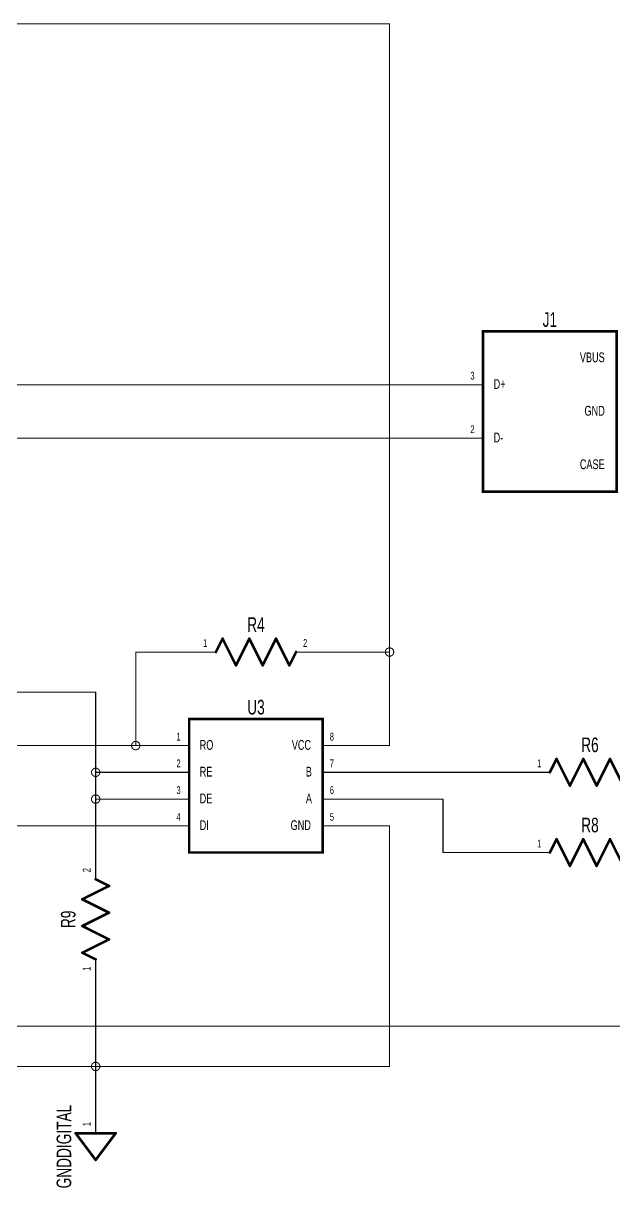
# Model space of a CAD drawing. Extents: x 0 to 18.9, y -0.1 to 8.8.
# Drawn here: x 10.229 to 12.439, y 4.055 to 8.411 of the extents above; entities that cross this region are included whole.
import ezdxf
from ezdxf.enums import TextEntityAlignment as Align

# ---------------------------------------------------------------- set-up
doc = ezdxf.new("R2010")
doc.units = 0
for name, color, linetype in [('Element', 253, 'CONTINUOUS'), ('Net', 50, 'CONTINUOUS'), ('Pin', 50, 'CONTINUOUS')]:
    doc.layers.add(name, color=color, linetype=linetype)

msp = doc.modelspace()

# ---------------------------------------------------------------- linework, layer by layer
at = {"layer": 'Element', "linetype": 'CONTINUOUS', "const_width": 0.0098}
for points in [[(11.95, 7.2591), (12.45, 7.2591), (12.45, 6.6591), (11.95, 6.6591), (11.95, 7.2591)], [(10.95, 6.0591), (10.975, 6.1091)], [(10.975, 6.1091), (11.025, 6.0091)], [(11.025, 6.0091), (11.075, 6.1091)], [(11.075, 6.1091), (11.125, 6.0091)], [(11.125, 6.0091), (11.175, 6.1091)], [(11.175, 6.1091), (11.225, 6.0091)], [(11.225, 6.0091), (11.25, 6.0591)], [(10.85, 5.8091), (11.35, 5.8091), (11.35, 5.3091), (10.85, 5.3091), (10.85, 5.8091)], [(12.2, 5.6091), (12.225, 5.6591)], [(12.225, 5.6591), (12.275, 5.5591)], [(12.275, 5.5591), (12.325, 5.6591)], [(12.325, 5.6591), (12.375, 5.5591)], [(12.375, 5.5591), (12.425, 5.6591)], [(12.425, 5.6591), (12.475, 5.5591)], [(12.2, 5.3091), (12.225, 5.3591)], [(12.225, 5.3591), (12.275, 5.2591)], [(12.275, 5.2591), (12.325, 5.3591)], [(12.325, 5.3591), (12.375, 5.2591)], [(12.375, 5.2591), (12.425, 5.3591)], [(12.425, 5.3591), (12.475, 5.2591)], [(10.45, 5.1341), (10.55, 5.1841)], [(10.55, 5.1841), (10.5, 5.2091)], [(10.55, 5.0841), (10.45, 5.1341)], [(10.45, 5.0341), (10.55, 5.0841)], [(10.55, 4.9841), (10.45, 5.0341)], [(10.45, 4.9341), (10.55, 4.9841)], [(10.5, 4.9091), (10.45, 4.9341)], [(10.425, 4.2591), (10.575, 4.2591)], [(10.425, 4.2591), (10.5, 4.1591)], [(10.5, 4.1591), (10.575, 4.2591)]]:
    msp.add_lwpolyline(points, dxfattribs=at)
at = {"layer": 'Element', "linetype": 'CONTINUOUS', "const_width": 0.0049}
for points in [[(10.9725, 6.1091, 1), (10.9775, 6.1091, 1), (10.9725, 6.1091, 1)], [(10.9725, 6.1091, 1), (10.9775, 6.1091, 1), (10.9725, 6.1091, 1)], [(11.0725, 6.1091, 1), (11.0775, 6.1091, 1), (11.0725, 6.1091, 1)], [(11.0725, 6.1091, 1), (11.0775, 6.1091, 1), (11.0725, 6.1091, 1)], [(11.1725, 6.1091, 1), (11.1775, 6.1091, 1), (11.1725, 6.1091, 1)], [(11.1725, 6.1091, 1), (11.1775, 6.1091, 1), (11.1725, 6.1091, 1)], [(10.9475, 6.0591, 1), (10.9525, 6.0591, 1), (10.9475, 6.0591, 1)], [(11.2475, 6.0591, 1), (11.2525, 6.0591, 1), (11.2475, 6.0591, 1)], [(11.0225, 6.0091, 1), (11.0275, 6.0091, 1), (11.0225, 6.0091, 1)], [(11.0225, 6.0091, 1), (11.0275, 6.0091, 1), (11.0225, 6.0091, 1)], [(11.1225, 6.0091, 1), (11.1275, 6.0091, 1), (11.1225, 6.0091, 1)], [(11.1225, 6.0091, 1), (11.1275, 6.0091, 1), (11.1225, 6.0091, 1)], [(11.2225, 6.0091, 1), (11.2275, 6.0091, 1), (11.2225, 6.0091, 1)], [(11.2225, 6.0091, 1), (11.2275, 6.0091, 1), (11.2225, 6.0091, 1)], [(12.2225, 5.6591, 1), (12.2275, 5.6591, 1), (12.2225, 5.6591, 1)], [(12.2225, 5.6591, 1), (12.2275, 5.6591, 1), (12.2225, 5.6591, 1)], [(12.3225, 5.6591, 1), (12.3275, 5.6591, 1), (12.3225, 5.6591, 1)], [(12.3225, 5.6591, 1), (12.3275, 5.6591, 1), (12.3225, 5.6591, 1)], [(12.4225, 5.6591, 1), (12.4275, 5.6591, 1), (12.4225, 5.6591, 1)], [(12.4225, 5.6591, 1), (12.4275, 5.6591, 1), (12.4225, 5.6591, 1)], [(12.1975, 5.6091, 1), (12.2025, 5.6091, 1), (12.1975, 5.6091, 1)], [(12.2725, 5.5591, 1), (12.2775, 5.5591, 1), (12.2725, 5.5591, 1)], [(12.2725, 5.5591, 1), (12.2775, 5.5591, 1), (12.2725, 5.5591, 1)], [(12.3725, 5.5591, 1), (12.3775, 5.5591, 1), (12.3725, 5.5591, 1)], [(12.3725, 5.5591, 1), (12.3775, 5.5591, 1), (12.3725, 5.5591, 1)], [(12.2225, 5.3591, 1), (12.2275, 5.3591, 1), (12.2225, 5.3591, 1)], [(12.2225, 5.3591, 1), (12.2275, 5.3591, 1), (12.2225, 5.3591, 1)], [(12.3225, 5.3591, 1), (12.3275, 5.3591, 1), (12.3225, 5.3591, 1)], [(12.3225, 5.3591, 1), (12.3275, 5.3591, 1), (12.3225, 5.3591, 1)], [(12.4225, 5.3591, 1), (12.4275, 5.3591, 1), (12.4225, 5.3591, 1)], [(12.4225, 5.3591, 1), (12.4275, 5.3591, 1), (12.4225, 5.3591, 1)], [(12.1975, 5.3091, 1), (12.2025, 5.3091, 1), (12.1975, 5.3091, 1)], [(12.2725, 5.2591, 1), (12.2775, 5.2591, 1), (12.2725, 5.2591, 1)], [(12.2725, 5.2591, 1), (12.2775, 5.2591, 1), (12.2725, 5.2591, 1)], [(12.3725, 5.2591, 1), (12.3775, 5.2591, 1), (12.3725, 5.2591, 1)], [(12.3725, 5.2591, 1), (12.3775, 5.2591, 1), (12.3725, 5.2591, 1)], [(10.4975, 5.2091, 1), (10.5025, 5.2091, 1), (10.4975, 5.2091, 1)], [(10.5475, 5.1841, 1), (10.5525, 5.1841, 1), (10.5475, 5.1841, 1)], [(10.5475, 5.1841, 1), (10.5525, 5.1841, 1), (10.5475, 5.1841, 1)], [(10.4475, 5.1341, 1), (10.4525, 5.1341, 1), (10.4475, 5.1341, 1)], [(10.4475, 5.1341, 1), (10.4525, 5.1341, 1), (10.4475, 5.1341, 1)], [(10.5475, 5.0841, 1), (10.5525, 5.0841, 1), (10.5475, 5.0841, 1)], [(10.5475, 5.0841, 1), (10.5525, 5.0841, 1), (10.5475, 5.0841, 1)], [(10.4475, 5.0341, 1), (10.4525, 5.0341, 1), (10.4475, 5.0341, 1)], [(10.4475, 5.0341, 1), (10.4525, 5.0341, 1), (10.4475, 5.0341, 1)], [(10.5475, 4.9841, 1), (10.5525, 4.9841, 1), (10.5475, 4.9841, 1)], [(10.5475, 4.9841, 1), (10.5525, 4.9841, 1), (10.5475, 4.9841, 1)], [(10.4475, 4.9341, 1), (10.4525, 4.9341, 1), (10.4475, 4.9341, 1)], [(10.4475, 4.9341, 1), (10.4525, 4.9341, 1), (10.4475, 4.9341, 1)], [(10.4975, 4.9091, 1), (10.5025, 4.9091, 1), (10.4975, 4.9091, 1)], [(10.4225, 4.2591, 1), (10.4275, 4.2591, 1), (10.4225, 4.2591, 1)], [(10.4225, 4.2591, 1), (10.4275, 4.2591, 1), (10.4225, 4.2591, 1)], [(10.5725, 4.2591, 1), (10.5775, 4.2591, 1), (10.5725, 4.2591, 1)], [(10.5725, 4.2591, 1), (10.5775, 4.2591, 1), (10.5725, 4.2591, 1)], [(10.4975, 4.1591, 1), (10.5025, 4.1591, 1), (10.4975, 4.1591, 1)], [(10.4975, 4.1591, 1), (10.5025, 4.1591, 1), (10.4975, 4.1591, 1)]]:
    msp.add_lwpolyline(points, format="xyb", dxfattribs=at)
at = {"layer": 'Net', "linetype": 'CONTINUOUS', "const_width": 0.0039}
for points in [[(11.6, 8.4091), (7.8, 8.4091)], [(11.6, 5.7091), (11.6, 8.4091)], [(9.9, 7.0591), (11.8, 7.0591)], [(9.8, 6.8591), (11.8, 6.8591)], [(10.8, 6.0591), (10.65, 6.0591)], [(10.65, 6.0591), (10.65, 5.7091)], [(11.4, 6.0591), (11.6, 6.0591)], [(11.5843, 6.0591), (11.585, 6.0542), (11.5873, 6.0498), (11.5907, 6.0463), (11.5951, 6.0441), (11.6, 6.0433), (11.6049, 6.0441), (11.6093, 6.0463), (11.6127, 6.0498), (11.615, 6.0542), (11.6157, 6.0591), (11.615, 6.0639), (11.6127, 6.0683), (11.6093, 6.0718), (11.6049, 6.074), (11.6, 6.0748), (11.5951, 6.074), (11.5907, 6.0718), (11.5873, 6.0683), (11.585, 6.0639), (11.5843, 6.0591)], [(9.65, 5.9091), (10.5, 5.9091)], [(10.5, 5.9091), (10.5, 5.6091)], [(9.55, 5.7091), (10.7, 5.7091)], [(10.6343, 5.7091), (10.635, 5.7042), (10.6373, 5.6998), (10.6407, 5.6963), (10.6451, 5.6941), (10.65, 5.6933), (10.6549, 5.6941), (10.6593, 5.6963), (10.6627, 5.6998), (10.665, 5.7042), (10.6657, 5.7091), (10.665, 5.7139), (10.6627, 5.7183), (10.6593, 5.7218), (10.6549, 5.724), (10.65, 5.7248), (10.6451, 5.724), (10.6407, 5.7218), (10.6373, 5.7183), (10.635, 5.7139), (10.6343, 5.7091)], [(11.5, 5.7091), (11.6, 5.7091)], [(10.4843, 5.6091), (10.485, 5.6042), (10.4873, 5.5998), (10.4907, 5.5963), (10.4951, 5.5941), (10.5, 5.5933), (10.5049, 5.5941), (10.5093, 5.5963), (10.5127, 5.5998), (10.515, 5.6042), (10.5157, 5.6091), (10.515, 5.6139), (10.5127, 5.6183), (10.5093, 5.6218), (10.5049, 5.624), (10.5, 5.6248), (10.4951, 5.624), (10.4907, 5.6218), (10.4873, 5.6183), (10.485, 5.6139), (10.4843, 5.6091)], [(10.7, 5.6091), (10.5, 5.6091)], [(10.5, 5.6091), (10.5, 5.5091)], [(11.5, 5.6091), (12.05, 5.6091)], [(10.4843, 5.5091), (10.485, 5.5042), (10.4873, 5.4998), (10.4907, 5.4963), (10.4951, 5.4941), (10.5, 5.4933), (10.5049, 5.4941), (10.5093, 5.4963), (10.5127, 5.4998), (10.515, 5.5042), (10.5157, 5.5091), (10.515, 5.5139), (10.5127, 5.5183), (10.5093, 5.5218), (10.5049, 5.524), (10.5, 5.5248), (10.4951, 5.524), (10.4907, 5.5218), (10.4873, 5.5183), (10.485, 5.5139), (10.4843, 5.5091)], [(10.5, 5.5091), (10.7, 5.5091)], [(10.5, 5.3591), (10.5, 5.5091)], [(11.8, 5.5091), (11.5, 5.5091)], [(11.8, 5.3091), (11.8, 5.5091)], [(9.65, 5.4091), (10.7, 5.4091)], [(11.5, 5.4091), (11.6, 5.4091)], [(11.6, 5.4091), (11.6, 4.5091)], [(12.05, 5.3091), (11.8, 5.3091)], [(10.5, 4.5091), (10.5, 4.7591)], [(13.05, 4.6591), (8.5894, 4.6591)], [(9.3, 4.5091), (10.5, 4.5091)], [(10.4843, 4.5091), (10.485, 4.5042), (10.4873, 4.4998), (10.4907, 4.4963), (10.4951, 4.4941), (10.5, 4.4933), (10.5049, 4.4941), (10.5093, 4.4963), (10.5127, 4.4998), (10.515, 4.5042), (10.5157, 4.5091), (10.515, 4.5139), (10.5127, 4.5183), (10.5093, 4.5218), (10.5049, 4.524), (10.5, 4.5248), (10.4951, 4.524), (10.4907, 4.5218), (10.4873, 4.5183), (10.485, 4.5139), (10.4843, 4.5091)], [(10.4843, 4.5091), (10.485, 4.5042), (10.4873, 4.4998), (10.4907, 4.4963), (10.4951, 4.4941), (10.5, 4.4933), (10.5049, 4.4941), (10.5093, 4.4963), (10.5127, 4.4998), (10.515, 4.5042), (10.5157, 4.5091), (10.515, 4.5139), (10.5127, 4.5183), (10.5093, 4.5218), (10.5049, 4.524), (10.5, 4.5248), (10.4951, 4.524), (10.4907, 4.5218), (10.4873, 4.5183), (10.485, 4.5139), (10.4843, 4.5091)], [(11.6, 4.5091), (10.5, 4.5091)], [(10.5, 4.4091), (10.5, 4.5091)]]:
    msp.add_lwpolyline(points, dxfattribs=at)
at = {"layer": 'Net', "linetype": 'CONTINUOUS', "const_width": 0.002}
for points in [[(11.599, 8.4091, 1), (11.601, 8.4091, 1), (11.599, 8.4091, 1)], [(11.599, 8.4091, 1), (11.601, 8.4091, 1), (11.599, 8.4091, 1)], [(11.799, 7.0591, 1), (11.801, 7.0591, 1), (11.799, 7.0591, 1)], [(11.799, 6.8591, 1), (11.801, 6.8591, 1), (11.799, 6.8591, 1)], [(10.649, 6.0591, 1), (10.651, 6.0591, 1), (10.649, 6.0591, 1)], [(10.649, 6.0591, 1), (10.651, 6.0591, 1), (10.649, 6.0591, 1)], [(10.799, 6.0591, 1), (10.801, 6.0591, 1), (10.799, 6.0591, 1)], [(11.399, 6.0591, 1), (11.401, 6.0591, 1), (11.399, 6.0591, 1)], [(11.5833, 6.0591, 1), (11.5852, 6.0591, 1), (11.5833, 6.0591, 1)], [(11.599, 6.0591, 1), (11.601, 6.0591, 1), (11.599, 6.0591, 1)], [(10.499, 5.9091, 1), (10.501, 5.9091, 1), (10.499, 5.9091, 1)], [(10.499, 5.9091, 1), (10.501, 5.9091, 1), (10.499, 5.9091, 1)], [(10.6333, 5.7091, 1), (10.6352, 5.7091, 1), (10.6333, 5.7091, 1)], [(10.649, 5.7091, 1), (10.651, 5.7091, 1), (10.649, 5.7091, 1)], [(10.699, 5.7091, 1), (10.701, 5.7091, 1), (10.699, 5.7091, 1)], [(11.499, 5.7091, 1), (11.501, 5.7091, 1), (11.499, 5.7091, 1)], [(11.599, 5.7091, 1), (11.601, 5.7091, 1), (11.599, 5.7091, 1)], [(11.599, 5.7091, 1), (11.601, 5.7091, 1), (11.599, 5.7091, 1)], [(10.4833, 5.6091, 1), (10.4852, 5.6091, 1), (10.4833, 5.6091, 1)], [(10.499, 5.6091, 1), (10.501, 5.6091, 1), (10.499, 5.6091, 1)], [(10.499, 5.6091, 1), (10.501, 5.6091, 1), (10.499, 5.6091, 1)], [(10.499, 5.6091, 1), (10.501, 5.6091, 1), (10.499, 5.6091, 1)], [(10.699, 5.6091, 1), (10.701, 5.6091, 1), (10.699, 5.6091, 1)], [(11.499, 5.6091, 1), (11.501, 5.6091, 1), (11.499, 5.6091, 1)], [(12.049, 5.6091, 1), (12.051, 5.6091, 1), (12.049, 5.6091, 1)], [(10.4833, 5.5091, 1), (10.4852, 5.5091, 1), (10.4833, 5.5091, 1)], [(10.499, 5.5091, 1), (10.501, 5.5091, 1), (10.499, 5.5091, 1)], [(10.499, 5.5091, 1), (10.501, 5.5091, 1), (10.499, 5.5091, 1)], [(10.499, 5.5091, 1), (10.501, 5.5091, 1), (10.499, 5.5091, 1)], [(10.699, 5.5091, 1), (10.701, 5.5091, 1), (10.699, 5.5091, 1)], [(11.499, 5.5091, 1), (11.501, 5.5091, 1), (11.499, 5.5091, 1)], [(11.799, 5.5091, 1), (11.801, 5.5091, 1), (11.799, 5.5091, 1)], [(11.799, 5.5091, 1), (11.801, 5.5091, 1), (11.799, 5.5091, 1)], [(10.699, 5.4091, 1), (10.701, 5.4091, 1), (10.699, 5.4091, 1)], [(11.499, 5.4091, 1), (11.501, 5.4091, 1), (11.499, 5.4091, 1)], [(11.599, 5.4091, 1), (11.601, 5.4091, 1), (11.599, 5.4091, 1)], [(11.599, 5.4091, 1), (11.601, 5.4091, 1), (11.599, 5.4091, 1)], [(10.499, 5.3591, 1), (10.501, 5.3591, 1), (10.499, 5.3591, 1)], [(11.799, 5.3091, 1), (11.801, 5.3091, 1), (11.799, 5.3091, 1)], [(11.799, 5.3091, 1), (11.801, 5.3091, 1), (11.799, 5.3091, 1)], [(12.049, 5.3091, 1), (12.051, 5.3091, 1), (12.049, 5.3091, 1)], [(10.499, 4.7591, 1), (10.501, 4.7591, 1), (10.499, 4.7591, 1)], [(10.4833, 4.5091, 1), (10.4852, 4.5091, 1), (10.4833, 4.5091, 1)], [(10.4833, 4.5091, 1), (10.4852, 4.5091, 1), (10.4833, 4.5091, 1)], [(10.499, 4.5091, 1), (10.501, 4.5091, 1), (10.499, 4.5091, 1)], [(10.499, 4.5091, 1), (10.501, 4.5091, 1), (10.499, 4.5091, 1)], [(10.499, 4.5091, 1), (10.501, 4.5091, 1), (10.499, 4.5091, 1)], [(10.499, 4.5091, 1), (10.501, 4.5091, 1), (10.499, 4.5091, 1)], [(11.599, 4.5091, 1), (11.601, 4.5091, 1), (11.599, 4.5091, 1)], [(11.599, 4.5091, 1), (11.601, 4.5091, 1), (11.599, 4.5091, 1)], [(10.499, 4.4091, 1), (10.501, 4.4091, 1), (10.499, 4.4091, 1)]]:
    msp.add_lwpolyline(points, format="xyb", dxfattribs=at)
at = {"layer": 'Pin', "linetype": 'CONTINUOUS', "const_width": 0.002}
for points in [[(11.799, 7.0591, 1), (11.801, 7.0591, 1), (11.799, 7.0591, 1)], [(11.949, 7.0591, 1), (11.951, 7.0591, 1), (11.949, 7.0591, 1)], [(11.799, 6.8591, 1), (11.801, 6.8591, 1), (11.799, 6.8591, 1)], [(11.949, 6.8591, 1), (11.951, 6.8591, 1), (11.949, 6.8591, 1)], [(10.799, 6.0591, 1), (10.801, 6.0591, 1), (10.799, 6.0591, 1)], [(10.949, 6.0591, 1), (10.951, 6.0591, 1), (10.949, 6.0591, 1)], [(11.249, 6.0591, 1), (11.251, 6.0591, 1), (11.249, 6.0591, 1)], [(11.399, 6.0591, 1), (11.401, 6.0591, 1), (11.399, 6.0591, 1)], [(10.699, 5.7091, 1), (10.701, 5.7091, 1), (10.699, 5.7091, 1)], [(10.849, 5.7091, 1), (10.851, 5.7091, 1), (10.849, 5.7091, 1)], [(11.349, 5.7091, 1), (11.351, 5.7091, 1), (11.349, 5.7091, 1)], [(11.499, 5.7091, 1), (11.501, 5.7091, 1), (11.499, 5.7091, 1)], [(10.699, 5.6091, 1), (10.701, 5.6091, 1), (10.699, 5.6091, 1)], [(10.849, 5.6091, 1), (10.851, 5.6091, 1), (10.849, 5.6091, 1)], [(11.349, 5.6091, 1), (11.351, 5.6091, 1), (11.349, 5.6091, 1)], [(11.499, 5.6091, 1), (11.501, 5.6091, 1), (11.499, 5.6091, 1)], [(12.049, 5.6091, 1), (12.051, 5.6091, 1), (12.049, 5.6091, 1)], [(12.199, 5.6091, 1), (12.201, 5.6091, 1), (12.199, 5.6091, 1)], [(10.699, 5.5091, 1), (10.701, 5.5091, 1), (10.699, 5.5091, 1)], [(10.849, 5.5091, 1), (10.851, 5.5091, 1), (10.849, 5.5091, 1)], [(11.349, 5.5091, 1), (11.351, 5.5091, 1), (11.349, 5.5091, 1)], [(11.499, 5.5091, 1), (11.501, 5.5091, 1), (11.499, 5.5091, 1)], [(10.699, 5.4091, 1), (10.701, 5.4091, 1), (10.699, 5.4091, 1)], [(10.849, 5.4091, 1), (10.851, 5.4091, 1), (10.849, 5.4091, 1)], [(11.349, 5.4091, 1), (11.351, 5.4091, 1), (11.349, 5.4091, 1)], [(11.499, 5.4091, 1), (11.501, 5.4091, 1), (11.499, 5.4091, 1)], [(10.499, 5.3591, 1), (10.501, 5.3591, 1), (10.499, 5.3591, 1)], [(12.049, 5.3091, 1), (12.051, 5.3091, 1), (12.049, 5.3091, 1)], [(12.199, 5.3091, 1), (12.201, 5.3091, 1), (12.199, 5.3091, 1)], [(10.499, 5.2091, 1), (10.501, 5.2091, 1), (10.499, 5.2091, 1)], [(10.499, 4.9091, 1), (10.501, 4.9091, 1), (10.499, 4.9091, 1)], [(10.499, 4.7591, 1), (10.501, 4.7591, 1), (10.499, 4.7591, 1)], [(10.499, 4.4091, 1), (10.501, 4.4091, 1), (10.499, 4.4091, 1)], [(10.499, 4.2591, 1), (10.501, 4.2591, 1), (10.499, 4.2591, 1)]]:
    msp.add_lwpolyline(points, format="xyb", dxfattribs=at)
at = {"layer": 'Pin', "linetype": 'CONTINUOUS', "const_width": 0.0039}
for points in [[(11.95, 7.0591), (11.8, 7.0591)], [(11.95, 6.8591), (11.8, 6.8591)], [(10.95, 6.0591), (10.8, 6.0591)], [(11.25, 6.0591), (11.4, 6.0591)], [(10.85, 5.7091), (10.7, 5.7091)], [(11.35, 5.7091), (11.5, 5.7091)], [(10.85, 5.6091), (10.7, 5.6091)], [(11.35, 5.6091), (11.5, 5.6091)], [(12.2, 5.6091), (12.05, 5.6091)], [(10.85, 5.5091), (10.7, 5.5091)], [(11.35, 5.5091), (11.5, 5.5091)], [(10.85, 5.4091), (10.7, 5.4091)], [(11.35, 5.4091), (11.5, 5.4091)], [(10.5, 5.2091), (10.5, 5.3591)], [(12.2, 5.3091), (12.05, 5.3091)], [(10.5, 4.9091), (10.5, 4.7591)], [(10.5, 4.2591), (10.5, 4.4091)]]:
    msp.add_lwpolyline(points, dxfattribs=at)

# ---------------------------------------------------------------- texts
at = {"layer": 'Element', "width": 0.7}
for s, p in [('J1', (12.2, 7.2591)), ('R4', (11.1, 6.1181)), ('U3', (11.1, 5.8091)), ('R6', (12.35, 5.6681)), ('R8', (12.35, 5.3681))]:
    msp.add_text(s, height=0.0547, dxfattribs=at).set_placement(p, align=Align.BOTTOM_CENTER)
for s, p in [('R9', (10.4409, 5.0591)), ('GNDDIGITAL', (10.425, 4.2091))]:
    msp.add_text(s, height=0.0547, rotation=90, dxfattribs=at).set_placement(p, align=Align.BOTTOM_CENTER)
at = {"layer": 'Pin', "width": 0.7}
for s, height, p in [('VBUS', 0.0365, (12.3122, 7.1798)), ('3', 0.0292, (11.9024, 7.1072)), ('D+', 0.0365, (11.9894, 7.0798)), ('GND', 0.0365, (12.3297, 6.9798)), ('2', 0.0292, (11.9024, 6.9072)), ('D-', 0.0365, (11.9894, 6.8798)), ('CASE', 0.0365, (12.3122, 6.7798)), ('1', 0.0292, (10.9024, 6.1072)), ('2', 0.0292, (11.2762, 6.1072)), ('1', 0.0292, (10.8024, 5.7572)), ('8', 0.0292, (11.3762, 5.7572)), ('RO', 0.0365, (10.8894, 5.7298)), ('VCC', 0.0365, (11.2341, 5.7298)), ('2', 0.0292, (10.8024, 5.6572)), ('RE', 0.0365, (10.8894, 5.6298)), ('B', 0.0365, (11.2866, 5.6298)), ('7', 0.0292, (11.3762, 5.6572)), ('1', 0.0292, (12.1524, 5.6572)), ('3', 0.0292, (10.8024, 5.5572)), ('6', 0.0292, (11.3762, 5.5572)), ('DE', 0.0365, (10.8894, 5.5298)), ('A', 0.0365, (11.2866, 5.5298)), ('4', 0.0292, (10.8024, 5.4572)), ('5', 0.0292, (11.3762, 5.4572)), ('DI', 0.0365, (10.8894, 5.4298)), ('GND', 0.0365, (11.2297, 5.4298)), ('1', 0.0292, (12.1524, 5.3572))]:
    msp.add_text(s, height=height, dxfattribs=at).set_placement(p, align=Align.TOP_LEFT)
for s, p in [('2', (10.4519, 5.2353)), ('1', (10.4519, 4.8664)), ('1', (10.4519, 4.2853))]:
    msp.add_text(s, height=0.0292, rotation=90, dxfattribs=at).set_placement(p, align=Align.TOP_LEFT)

doc.saveas('drawing.dxf')
